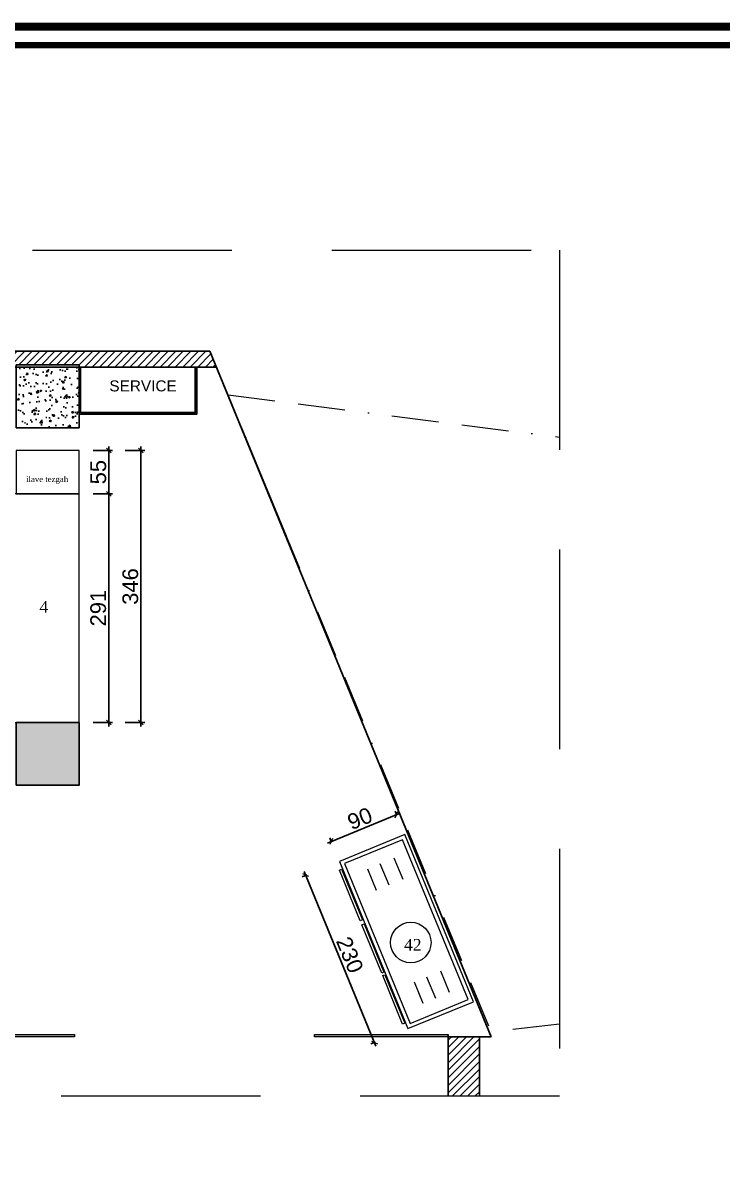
# Model space of a CAD drawing. Header units: millimetres. Extents: x 60271 to 65257, y 2062 to 12046.
# Drawn here: x 61876 to 62767, y 10596 to 12046 of the extents above; entities that cross this region are included whole.
import ezdxf

# ---------------------------------------------------------------- set-up
doc = ezdxf.new("R2010")
doc.units = ezdxf.units.MM
doc.linetypes.add('HIDDENX2', pattern=[19.05, 12.7, -6.35])
doc.linetypes.add('OUT LINE BUILDING$0$( Border )', pattern=[21, 6, -3, 6, -3, 0, -3])
for name, color, linetype, lineweight in [('312M_Cerceve', 10, 'Continuous', 60), ('312M_Mutfak1', 163, 'Continuous', 18), ('FURNITURE', 134, 'Continuous', 25), ('HIDDEN', 8, 'OUT LINE BUILDING$0$( Border )', 13), ('p_tarama', 251, 'Continuous', 15), ('p_ölçü', 40, 'Continuous', 15), ('TXT', 3, 'Continuous', 25)]:
    doc.layers.add(name, color=color, linetype=linetype, lineweight=lineweight)
for name, color, linetype in [('A2-1-00-000 - Level 18', 1, 'Continuous'), ('A2-1-00-000 - Level 32', 1, 'Continuous'), ('COLUMNS', 8, 'Continuous'), ('t_yazi', 144, 'Continuous')]:
    doc.layers.add(name, color=color, linetype=linetype)
doc.layers.add('b-furn_Pen_No__118', color=7, linetype='Continuous', lineweight=13, true_color=0x573938)
doc.styles.add('olcu', font='arial.ttf')
doc.styles.add('SAS', font='sanss___.ttf')
doc.styles.add('YAZI', font='times.ttf', dxfattribs={"height": 11})
doc.dimstyles.new('olcu50', dxfattribs={"dimtxt": 20, "dimasz": 6, "dimexe": 5, "dimexo": 0, "dimgap": 3, "dimtad": 1, "dimdec": 0, "dimzin": 12, "dimdsep": 46, "dimtxsty": 'olcu', "dimblk": 'OBLIQUE', "dimcen": 0, "dimdle": 5, "dimclrd": 256, "dimclre": 256, "dimclrt": 256, "dimadec": 0, "dimazin": 0, "dimtfac": 1, "dimtdec": 0, "dimtix": 1, "dimtmove": 2, "dimatfit": 2, "dimfxl": 20, "dimfxlon": 1, "dimtolj": 1, "dimtzin": 0, "dimarcsym": 0})
pattern_1 = [(50, (16396.705, 15200.732), (24.386846, -2.133573), [2.55, -28.05]), (355, (16396.705, 15200.732), (-4.717545, 25.574533), [2.04, -22.44]), (100.451444, (16398.738, 15200.554), (19.669301, 23.44096), [2.167167, -23.838832]), (46.1842, (16396.705, 15207.532), (36.286205, -5.627656), [3.825, -42.075]), (96.635635, (16399.73, 15207.063), (31.778506, 33.120032), [3.250752, -35.758268]), (351.18416, (16396.705, 15207.53), (31.778506, 33.120032), [3.06, -33.66]), (21, (16400.105, 15205.832), (20.29484, -13.689042), [2.55, -28.05]), (326, (16400.105, 15205.832), (8.272721, 24.655102), [2.04, -22.44]), (71.451445, (16401.797, 15204.69), (28.567561, 10.966059), [2.167166, -23.838832]), (37.5, (16396.7055, 15200.732), (0.413435, 11.318391), [0, -22.168, 0, -22.78, 0, -22.525]), (7.5, (16396.705, 15200.732), (8.9443643, 13.4099982), [0, -12.988, 0, -21.658, 0, -8.585]), (327.5, (16389.1235, 15200.732), (18.1499628, -0.7668656), [0, -8.5, 0, -26.52, 0, -35.19]), (317.5, (16385.723, 15200.732), (19.82833, 3.4035694), [0, -11.05, 0, -17.612, 0, -24.99])]

# ---------------------------------------------------------------- blocks, each defined once
blk = doc.blocks.new('23f22323')
at = {"layer": 'p_tarama'}
for p, q in [((61387.1, 9871), (61357.8, 9871)), ((61513, 9871), (61542.3, 9871)), ((61387.1, 9851.8), (61357.8, 9851.8)), ((61513, 9851.8), (61542.3, 9851.8)), ((61387.1, 9834.5), (61357.8, 9834.5)), ((61513, 9834.5), (61542.3, 9834.5))]:
    blk.add_line(p, q, dxfattribs=at)
for points in [[(61335.1, 9804.7), (61565.1, 9804.7), (61565.1, 9894.7), (61335.1, 9894.7)], [(61340.1, 9809.7), (61560.1, 9809.7), (61560.1, 9889.7), (61340.1, 9889.7)], [(61345.4, 9803.6), (61415, 9803.6), (61415, 9800.6), (61345.4, 9800.6)], [(61420.5, 9803.6), (61487, 9803.6), (61487, 9800.6), (61420.5, 9800.6)], [(61490.5, 9803.6), (61557.2, 9803.6), (61557.2, 9800.6), (61490.5, 9800.6)]]:
    blk.add_lwpolyline(points, close=True, dxfattribs=at)
blk.add_circle((61465.1, 9849.7), 25.8, dxfattribs=at)
blk = doc.blocks.new('_OBLIQUE')
at = {"color": 0, "linetype": 'ByBlock'}
blk.add_line((-0.5, -0.5), (0.5, 0.5), dxfattribs=at)
blk = doc.blocks.new('*D27')
at = {"layer": 'Defpoints', "color": 0, "transparency": 16777216}
for p in [(62279.2, 10978.8), (62366.6, 10766), (62323.9, 10748.5)]:
    blk.add_point(p, dxfattribs=at)
at = {"layer": 'p_ölçü', "lineweight": -2, "transparency": 16777216}
for p, q in [((62234.6, 10965.9), (62325.8, 10743.9)), ((62237.7, 10961.7), (62231.9, 10959.3)), ((62325.1, 10749), (62319.3, 10746.6))]:
    blk.add_line(p, q, dxfattribs=at)
at = {"layer": 'p_ölçü', "lineweight": -2, "transparency": 16777216, "xscale": 6, "yscale": 6, "zscale": 6}
for p, rotation in [((62236.5, 10961.2), 112.3338575578049), ((62323.9, 10748.5), 292.3338575578049)]:
    blk.add_blockref('_OBLIQUE', p, dxfattribs=dict(at, rotation=rotation))
at = {"layer": 'p_ölçü', "transparency": 16777216, "insert": (62292.5, 10859.9), "char_height": 20, "attachment_point": 5, "rotation": 292.3339, "style": 'olcu'}
blk.add_mtext('\\A1;230', dxfattribs=at)
blk = doc.blocks.new('*D28')
at = {"layer": 'Defpoints', "color": 0, "transparency": 16777216}
for p in [(62352, 11038.3), (62373.8, 10985.2), (62290.6, 10951)]:
    blk.add_point(p, dxfattribs=at)
at = {"layer": 'p_ölçü', "lineweight": -2, "transparency": 16777216}
for p, q in [((62264.2, 11002.2), (62356.7, 11040.2)), ((62352.5, 11037.1), (62350.1, 11042.9)), ((62269.3, 11002.9), (62266.9, 11008.7))]:
    blk.add_line(p, q, dxfattribs=at)
at = {"layer": 'p_ölçü', "lineweight": -2, "transparency": 16777216, "xscale": 6, "yscale": 6, "zscale": 6}
for p, rotation in [((62352, 11038.3), 22.33385755780684), ((62268.8, 11004.1), 202.3338575578068)]:
    blk.add_blockref('_OBLIQUE', p, dxfattribs=dict(at, rotation=rotation))
at = {"layer": 'p_ölçü', "transparency": 16777216, "insert": (62305.4, 11033.4), "char_height": 20, "attachment_point": 5, "rotation": 22.3339, "style": 'olcu'}
blk.add_mtext('\\A1;90', dxfattribs=at)
blk = doc.blocks.new('*D110')
at = {"lineweight": -2, "transparency": 16777216}
for p, q in [((62006.3, 11501.7), (62031.3, 11501.7)), ((62026.3, 11150.7), (62026.3, 11506.7)), ((62006.3, 11155.7), (62031.3, 11155.7))]:
    blk.add_line(p, q, dxfattribs=at)
at = {"layer": 'Defpoints', "color": 0, "transparency": 16777216}
for p in [(61947.7, 11501.7), (62026.3, 11501.7), (61947.7, 11155.7)]:
    blk.add_point(p, dxfattribs=at)
at = {"lineweight": -2, "transparency": 16777216, "xscale": 6, "yscale": 6, "zscale": 6}
for p, rotation in [((62026.3, 11501.7), 90), ((62026.3, 11155.7), 270)]:
    blk.add_blockref('_OBLIQUE', p, dxfattribs=dict(at, rotation=rotation))
at = {"transparency": 16777216, "insert": (62013.1, 11328.7), "char_height": 20, "attachment_point": 5, "rotation": 90, "style": 'olcu'}
blk.add_mtext('\\A1;346', dxfattribs=at)
blk = doc.blocks.new('*D130')
at = {"lineweight": -2, "transparency": 16777216}
for p, q in [((61965.5, 11501.7), (61990.5, 11501.7)), ((61985.5, 11506.7), (61985.5, 11441.7)), ((61965.5, 11446.7), (61990.5, 11446.7))]:
    blk.add_line(p, q, dxfattribs=at)
at = {"layer": 'Defpoints', "color": 0, "transparency": 16777216}
for p in [(61947.7, 11501.7), (61947.7, 11446.7), (61985.5, 11446.7)]:
    blk.add_point(p, dxfattribs=at)
at = {"lineweight": -2, "transparency": 16777216, "xscale": 6, "yscale": 6, "zscale": 6}
for p, rotation in [((61985.5, 11501.7), 90), ((61985.5, 11446.7), 270)]:
    blk.add_blockref('_OBLIQUE', p, dxfattribs=dict(at, rotation=rotation))
at = {"transparency": 16777216, "insert": (61972.3, 11474.2), "char_height": 20, "attachment_point": 5, "rotation": 90, "style": 'olcu'}
blk.add_mtext('\\A1;55', dxfattribs=at)
blk = doc.blocks.new('*D131')
at = {"lineweight": -2, "transparency": 16777216}
for p, q in [((61965.5, 11446.7), (61990.5, 11446.7)), ((61985.5, 11451.7), (61985.5, 11150.7)), ((61965.5, 11155.7), (61990.5, 11155.7))]:
    blk.add_line(p, q, dxfattribs=at)
at = {"layer": 'Defpoints', "color": 0, "transparency": 16777216}
for p in [(61947.7, 11446.7), (61947.7, 11155.7), (61985.5, 11155.7)]:
    blk.add_point(p, dxfattribs=at)
at = {"lineweight": -2, "transparency": 16777216, "xscale": 6, "yscale": 6, "zscale": 6}
for p, rotation in [((61985.5, 11446.7), 90), ((61985.5, 11155.7), 270)]:
    blk.add_blockref('_OBLIQUE', p, dxfattribs=dict(at, rotation=rotation))
at = {"transparency": 16777216, "insert": (61972.2, 11301.2), "char_height": 20, "attachment_point": 5, "rotation": 90, "style": 'olcu'}
blk.add_mtext('\\A1;291', dxfattribs=at)

msp = doc.modelspace()

# ---------------------------------------------------------------- hatches: boundary and pattern name
at = {"layer": 'COLUMNS', "ltscale": 10}
h = msp.add_hatch(dxfattribs=at)
h.set_pattern_fill('ANSI31', color=256, scale=54.4)
h.set_pattern_definition([(45, (16396.7055, 15200.732), (-4.8083261, 4.8083261), [])])
h.paths.add_polyline_path([(61483.2, 11628), (61483.2, 11608), (61867.7, 11608), (61867.7, 11610.7), (61947.7, 11610.7), (61947.7, 11608), (62122.6, 11608), (62114.4, 11628)])
h.paths.add_polyline_path([(61383.2, 11608), (61383.2, 11628), (60828.2, 11628), (60828.2, 11608)])
at = {"layer": 'COLUMNS', "ltscale": 3}
h = msp.add_hatch(dxfattribs=at)
h.set_pattern_fill('AR-CONC', color=256, scale=3.4)
h.set_pattern_definition(pattern_1)
h.paths.add_polyline_path([(61947.7, 11608), (61867.7, 11608), (61867.7, 11530.7), (61947.7, 11530.7)])
h = msp.add_hatch(dxfattribs=at)
h.set_pattern_fill('AR-CONC', color=256, scale=3.4)
h.set_pattern_definition(pattern_1)
h.paths.add_polyline_path([(60947.7, 11155.7), (60867.7, 11155.7), (60867.7, 11075.7), (60947.7, 11075.7)])
h.paths.add_polyline_path([(61947.7, 11155.7), (61868.4, 11155.7), (61868.4, 11075.7), (61947.7, 11075.7)])
h = msp.add_hatch(color=256, dxfattribs=at)
h.dxf.hatch_style = 1
h.paths.add_polyline_path([(61942.1, 10755.7), (61942.1, 10758.7), (61772.1, 10758.7), (61772.1, 10755.7)])
h = msp.add_hatch(color=256, dxfattribs=at)
h.dxf.hatch_style = 1
h.paths.add_polyline_path([(61942.1, 10755.7), (61942.1, 10758.7), (61772.1, 10758.7), (61772.1, 10755.7)])
h = msp.add_hatch(color=256, dxfattribs=at)
h.dxf.hatch_style = 1
h.paths.add_polyline_path([(62417.7, 10755.7), (62417.7, 10758.7), (62247.7, 10758.7), (62247.7, 10755.7)])
at = {"layer": 'COLUMNS', "ltscale": 10}
h = msp.add_hatch(dxfattribs=at)
h.set_pattern_fill('ANSI31', color=256, scale=54.4)
h.set_pattern_definition([(45, (20909.5166, 12450.98), (-4.8083261, 4.8083261), [])])
h.paths.add_polyline_path([(62417.7, 10680), (62457.7, 10680), (62457.7, 10755.7), (62417.7, 10755.7)])

# ---------------------------------------------------------------- linework, layer by layer
at = {"layer": '312M_Cerceve', "linetype": 'Continuous'}
msp.add_line((63875.4, 12019.2), (60298.3, 12019.2), dxfattribs=at)
at = {"layer": '312M_Cerceve'}
for points, const_width in [([(63897.2, 12041), (60276.5, 12041), (60276.5, 9151), (63897.2, 9151)], 10.2), ([(63872.5, 12016.3), (60301.2, 12016.3), (60301.2, 9175.7), (63872.5, 9175.7)], 5.81)]:
    msp.add_lwpolyline(points, close=True, dxfattribs=dict(at, const_width=const_width))
at = {"layer": '312M_Mutfak1'}
msp.add_lwpolyline([(61947.7, 11501.7), (61867.7, 11501.7), (61867.7, 11446.7), (61947.7, 11446.7)], close=True, dxfattribs=at)
msp.add_lwpolyline([(61837.7, 11155.7), (61947.7, 11155.7), (61947.7, 11446.7), (61837.7, 11446.7), (61837.7, 11155.7)], dxfattribs=at)
at = {"layer": 'A2-1-00-000 - Level 18'}
for p, q in [((61483.2, 11628), (62114.4, 11628)), ((61483.2, 11608), (62122.6, 11608)), ((62417.7, 10680), (62417.7, 10758.7)), ((62472.7, 10755.7), (62417.7, 10755.7)), ((62457.7, 10680), (62457.7, 10755.7))]:
    msp.add_line(p, q, dxfattribs=at)
at = {"layer": 'A2-1-00-000 - Level 32'}
for q in [(62211.9, 11390.5), (62472.7, 10755.7)]:
    msp.add_line((62114.4, 11628), q, dxfattribs=at)
at = {"layer": 'b-furn_Pen_No__118', "linetype": 'Continuous', "flags": 128}
for points in [[(61942.1, 10755.7), (61772.1, 10755.7), (61772.1, 10758.7), (61942.1, 10758.7)], [(61942.1, 10755.7), (61772.1, 10755.7), (61772.1, 10758.7), (61942.1, 10758.7)], [(62417.7, 10755.7), (62247.7, 10755.7), (62247.7, 10758.7), (62417.7, 10758.7)]]:
    msp.add_lwpolyline(points, close=True, dxfattribs=at)
at = {"layer": 'COLUMNS', "ltscale": 3, "flags": 128}
for points in [[(61867.7, 11530.7), (61947.7, 11530.7), (61947.7, 11610.7), (61867.7, 11610.7)], [(61867.7, 11075.7), (61947.7, 11075.7), (61947.7, 11155.7), (61867.7, 11155.7)]]:
    msp.add_lwpolyline(points, close=True, dxfattribs=at)
at = {"layer": 'FURNITURE', "ltscale": 10}
for points in [[(61947.7, 11608), (61947.7, 11548), (62097.7, 11548), (62097.7, 11608)], [(61949.7, 11608), (61949.7, 11550), (62095.7, 11550), (62095.7, 11608)]]:
    msp.add_lwpolyline(points, dxfattribs=at)
at = {"layer": 'HIDDEN', "ltscale": 10}
for points in [[(62211.9, 11392.8), (62137.6, 11572.6), (62211.9, 11563.1)], [(62469.8, 10769), (62137.6, 11572.6), (62559.8, 11518.7)], [(62559.8, 10771.6), (62472.7, 10762), (62472.7, 10762.1)]]:
    msp.add_lwpolyline(points, dxfattribs=at)
at = {"layer": 'p_tarama', "linetype": 'HIDDENX2', "ltscale": 20}
msp.add_lwpolyline([(60745.5, 11756.7), (62559.8, 11756.7), (62559.8, 10680), (60745.5, 10680)], close=True, dxfattribs=at)

# ---------------------------------------------------------------- block references
at = {"layer": 'p_ölçü', "rotation": 292.3338575578061}
msp.add_blockref('23f22323', (29902.5, 63987), dxfattribs=at)

# ---------------------------------------------------------------- texts
at = {"layer": 't_yazi', "color": 1, "style": 'YAZI'}
for s, height, p in [('ilave tezgah', 7.382, (61880.3, 11461.7)), ('4', 14.8, (61897.3, 11295.4)), ('42', 14.76, (62361.6, 10865.4))]:
    msp.add_text(s, height=height, dxfattribs=at).set_placement(p)
at = {"layer": 'TXT', "insert": (61986.3, 11583.9), "char_height": 14, "width": 591.311, "attachment_point": 4, "style": 'SAS'}
msp.add_mtext('{\\fArial|b0|i0|c0|p34;SERVICE}', dxfattribs=at)

# ---------------------------------------------------------------- dimensions: what is measured, and where the dimension line sits
for base, p1, p2, picture, middle in [((62026.3, 11501.7), (61947.7, 11155.7), (61947.7, 11501.7), '*D110', (62013.1, 11328.7)), ((61985.5, 11446.7), (61947.7, 11501.7), (61947.7, 11446.7), '*D130', (61972.3, 11474.2)), ((61985.5, 11155.7), (61947.7, 11446.7), (61947.7, 11155.7), '*D131', (61972.2, 11301.2))]:
    dim = msp.add_linear_dim(base=base, p1=p1, p2=p2, angle=90, dimstyle='olcu50')
    dim.commit()
    dim.dimension.update_dxf_attribs({"geometry": picture, "text_midpoint": middle})
at = {"layer": 'p_ölçü'}
for p1, p2, distance, picture, middle in [((62290.6, 10951), (62373.8, 10985.2), 57.4, '*D28', (62305.4, 11033.4)), ((62279.2, 10978.8), (62366.6, 10766), -46.1, '*D27', (62292.5, 10859.9))]:
    dim = msp.add_aligned_dim(p1=p1, p2=p2, distance=distance, dimstyle='olcu50', override={"dimfxl": 1.25}, dxfattribs=at)
    dim.commit()
    dim.dimension.update_dxf_attribs({"geometry": picture, "text_midpoint": middle})

doc.saveas('drawing.dxf')
